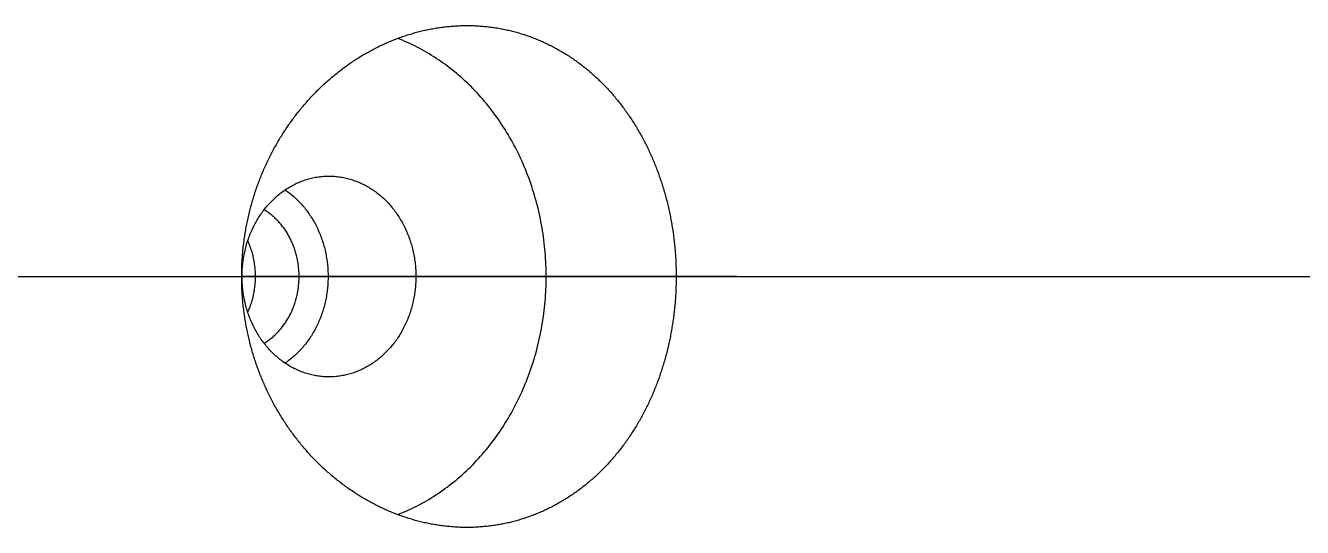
# Model space of a CAD drawing. Header units: millimetres. Extents: x 1084702 to 1166801, y 36632 to 124519.
# Drawn here: x 1098564.1 to 1098615, y 58475 to 58495 of the extents above; entities that cross this region are included whole.
import ezdxf

# ---------------------------------------------------------------- set-up
doc = ezdxf.new("R2010")
doc.units = ezdxf.units.MM
doc.header["$LTSCALE"] = 250
doc.linetypes.add('CENTER', pattern=[3, 2.5, -0.25, 0, -0.25])
doc.layers.get('0').update_dxf_attribs({"color": 255})

# ---------------------------------------------------------------- blocks, each defined once
blk = doc.blocks.new('PK65002M m platform_top')
at = {"linetype": 'CENTER'}
blk.add_line((-7861.584, 2886.677), (-11156.47, 2886.677), dxfattribs=at)
at = {"linetype": 'Continuous'}
blk.add_line((-10442.005, 2886.677), (-10422.288, 2886.677), dxfattribs=at)
for points in [[(-10436.79, 2894.232), (-10436.751, 2894.272), (-10436.713, 2894.311), (-10436.675, 2894.35), (-10436.636, 2894.389), (-10436.597, 2894.428), (-10436.558, 2894.466), (-10436.519, 2894.504), (-10436.479, 2894.542), (-10436.439, 2894.58), (-10436.4, 2894.617), (-10436.359, 2894.654), (-10436.319, 2894.69), (-10436.278, 2894.727), (-10436.238, 2894.763), (-10436.197, 2894.799), (-10436.155, 2894.834), (-10436.114, 2894.869), (-10436.072, 2894.904), (-10436.03, 2894.939), (-10435.988, 2894.973), (-10435.946, 2895.007), (-10435.904, 2895.041), (-10435.861, 2895.074), (-10435.818, 2895.107), (-10435.775, 2895.14), (-10435.732, 2895.173), (-10435.689, 2895.205), (-10435.645, 2895.237), (-10435.601, 2895.268), (-10435.557, 2895.299), (-10435.513, 2895.33), (-10435.469, 2895.361), (-10435.424, 2895.391), (-10435.38, 2895.421), (-10435.335, 2895.45), (-10435.29, 2895.48), (-10435.245, 2895.509), (-10435.2, 2895.537), (-10435.154, 2895.565), (-10435.108, 2895.593), (-10435.063, 2895.621), (-10435.017, 2895.648), (-10434.971, 2895.675), (-10434.925, 2895.701), (-10434.878, 2895.727), (-10434.832, 2895.753), (-10434.785, 2895.779), (-10434.739, 2895.804), (-10434.692, 2895.829), (-10434.644, 2895.853), (-10434.597, 2895.877), (-10434.55, 2895.901), (-10434.502, 2895.925), (-10434.455, 2895.948), (-10434.407, 2895.97), (-10434.359, 2895.993), (-10434.311, 2896.015), (-10434.263, 2896.037), (-10434.214, 2896.058), (-10434.166, 2896.079), (-10434.117, 2896.1), (-10434.069, 2896.12), (-10434.02, 2896.14), (-10433.971, 2896.159), (-10433.922, 2896.179), (-10433.873, 2896.197), (-10433.823, 2896.216), (-10433.774, 2896.234), (-10433.725, 2896.252), (-10433.675, 2896.269), (-10433.625, 2896.286), (-10433.575, 2896.303), (-10433.525, 2896.319), (-10433.475, 2896.335), (-10433.425, 2896.351), (-10433.375, 2896.366), (-10433.325, 2896.381), (-10433.274, 2896.396), (-10433.224, 2896.41), (-10433.173, 2896.424), (-10433.122, 2896.437), (-10433.072, 2896.45), (-10433.021, 2896.463), (-10432.97, 2896.476), (-10432.919, 2896.488), (-10432.868, 2896.499), (-10432.817, 2896.51), (-10432.765, 2896.521), (-10432.714, 2896.532), (-10432.662, 2896.542), (-10432.611, 2896.552), (-10432.559, 2896.561), (-10432.508, 2896.57), (-10432.456, 2896.579), (-10432.404, 2896.587), (-10432.352, 2896.595), (-10432.3, 2896.603), (-10432.249, 2896.61), (-10432.197, 2896.617), (-10432.144, 2896.624), (-10432.092, 2896.63), (-10432.04, 2896.635), (-10431.988, 2896.641), (-10431.936, 2896.646), (-10431.883, 2896.65), (-10431.831, 2896.655), (-10431.778, 2896.659), (-10431.726, 2896.662), (-10431.673, 2896.665), (-10431.621, 2896.668), (-10431.568, 2896.671), (-10431.516, 2896.673), (-10431.463, 2896.674), (-10431.41, 2896.676), (-10431.358, 2896.676), (-10431.305, 2896.677), (-10431.252, 2896.677)], [(-10431.252, 2896.677), (-10431.199, 2896.677), (-10431.147, 2896.676), (-10431.094, 2896.676), (-10431.041, 2896.674), (-10430.988, 2896.673), (-10430.935, 2896.671), (-10430.882, 2896.668), (-10430.83, 2896.665), (-10430.777, 2896.662), (-10430.724, 2896.659), (-10430.671, 2896.655), (-10430.618, 2896.65), (-10430.565, 2896.646), (-10430.512, 2896.641), (-10430.459, 2896.635), (-10430.406, 2896.63), (-10430.353, 2896.624), (-10430.3, 2896.617), (-10430.248, 2896.61), (-10430.195, 2896.603), (-10430.142, 2896.595), (-10430.089, 2896.587), (-10430.036, 2896.579), (-10429.983, 2896.57), (-10429.931, 2896.561), (-10429.878, 2896.552), (-10429.825, 2896.542), (-10429.772, 2896.532), (-10429.72, 2896.521), (-10429.667, 2896.511), (-10429.614, 2896.499), (-10429.562, 2896.488), (-10429.509, 2896.476), (-10429.457, 2896.463), (-10429.404, 2896.451), (-10429.352, 2896.437), (-10429.3, 2896.424), (-10429.247, 2896.41), (-10429.195, 2896.396), (-10429.143, 2896.381), (-10429.091, 2896.366), (-10429.039, 2896.351), (-10428.987, 2896.336), (-10428.935, 2896.32), (-10428.883, 2896.303), (-10428.831, 2896.287), (-10428.779, 2896.27), (-10428.728, 2896.252), (-10428.676, 2896.234), (-10428.624, 2896.216), (-10428.573, 2896.198), (-10428.522, 2896.179), (-10428.47, 2896.16), (-10428.419, 2896.14), (-10428.368, 2896.12), (-10428.317, 2896.1), (-10428.265, 2896.079), (-10428.214, 2896.058), (-10428.164, 2896.037), (-10428.113, 2896.015), (-10428.062, 2895.993), (-10428.012, 2895.971), (-10427.961, 2895.948), (-10427.911, 2895.925), (-10427.86, 2895.901), (-10427.81, 2895.878), (-10427.76, 2895.854), (-10427.71, 2895.829), (-10427.66, 2895.804), (-10427.611, 2895.779), (-10427.561, 2895.754), (-10427.511, 2895.728), (-10427.462, 2895.702), (-10427.413, 2895.675), (-10427.364, 2895.648), (-10427.315, 2895.621), (-10427.266, 2895.593), (-10427.217, 2895.565), (-10427.168, 2895.537), (-10427.12, 2895.509), (-10427.071, 2895.48), (-10427.023, 2895.451), (-10426.975, 2895.421), (-10426.927, 2895.391), (-10426.88, 2895.361), (-10426.832, 2895.331), (-10426.785, 2895.3), (-10426.738, 2895.269), (-10426.691, 2895.238), (-10426.644, 2895.206), (-10426.597, 2895.174), (-10426.55, 2895.142), (-10426.504, 2895.109), (-10426.458, 2895.076), (-10426.411, 2895.043), (-10426.365, 2895.009), (-10426.32, 2894.975), (-10426.274, 2894.941), (-10426.229, 2894.906), (-10426.184, 2894.871), (-10426.139, 2894.836), (-10426.094, 2894.801), (-10426.049, 2894.765), (-10426.005, 2894.729), (-10425.96, 2894.693), (-10425.916, 2894.656), (-10425.872, 2894.619), (-10425.828, 2894.582), (-10425.785, 2894.545), (-10425.741, 2894.507), (-10425.698, 2894.469), (-10425.655, 2894.43), (-10425.612, 2894.391), (-10425.57, 2894.352), (-10425.527, 2894.313), (-10425.485, 2894.273), (-10425.443, 2894.233), (-10425.401, 2894.193), (-10425.359, 2894.153), (-10425.318, 2894.112), (-10425.277, 2894.071), (-10425.236, 2894.03), (-10425.195, 2893.988), (-10425.154, 2893.946), (-10425.114, 2893.904), (-10425.074, 2893.862), (-10425.034, 2893.819), (-10424.995, 2893.776), (-10424.955, 2893.733), (-10424.916, 2893.69), (-10424.877, 2893.646), (-10424.839, 2893.602), (-10424.8, 2893.558), (-10424.762, 2893.514), (-10424.724, 2893.469), (-10424.687, 2893.424), (-10424.649, 2893.379), (-10424.612, 2893.334), (-10424.575, 2893.289), (-10424.539, 2893.243), (-10424.502, 2893.197), (-10424.466, 2893.151), (-10424.43, 2893.104), (-10424.394, 2893.057), (-10424.359, 2893.01), (-10424.324, 2892.963), (-10424.289, 2892.915), (-10424.254, 2892.868), (-10424.22, 2892.82), (-10424.185, 2892.772), (-10424.152, 2892.723), (-10424.118, 2892.675), (-10424.085, 2892.626), (-10424.052, 2892.577), (-10424.019, 2892.528), (-10423.986, 2892.478), (-10423.954, 2892.428), (-10423.922, 2892.378), (-10423.89, 2892.328), (-10423.858, 2892.278), (-10423.827, 2892.227), (-10423.796, 2892.176), (-10423.765, 2892.125), (-10423.735, 2892.074), (-10423.705, 2892.022), (-10423.675, 2891.971), (-10423.645, 2891.919), (-10423.616, 2891.867), (-10423.587, 2891.814), (-10423.558, 2891.762), (-10423.53, 2891.709), (-10423.502, 2891.656), (-10423.474, 2891.603), (-10423.446, 2891.55), (-10423.419, 2891.497), (-10423.392, 2891.443), (-10423.365, 2891.389), (-10423.339, 2891.335), (-10423.313, 2891.281), (-10423.287, 2891.227), (-10423.261, 2891.172), (-10423.236, 2891.118), (-10423.211, 2891.063), (-10423.187, 2891.008), (-10423.163, 2890.953), (-10423.139, 2890.898), (-10423.115, 2890.843), (-10423.092, 2890.788), (-10423.069, 2890.732), (-10423.046, 2890.676), (-10423.024, 2890.621), (-10423.002, 2890.565), (-10422.98, 2890.508), (-10422.959, 2890.452), (-10422.938, 2890.395), (-10422.917, 2890.339), (-10422.896, 2890.282), (-10422.876, 2890.225), (-10422.856, 2890.168)], [(-10428.486, 2896.166), (-10428.561, 2896.137), (-10428.661, 2896.096), (-10428.761, 2896.054), (-10428.86, 2896.011), (-10428.959, 2895.966), (-10429.057, 2895.92), (-10429.155, 2895.873), (-10429.252, 2895.824), (-10429.349, 2895.774), (-10429.445, 2895.722), (-10429.541, 2895.669), (-10429.637, 2895.615), (-10429.731, 2895.559), (-10429.826, 2895.502), (-10429.919, 2895.444), (-10430.012, 2895.384), (-10430.104, 2895.323), (-10430.195, 2895.261), (-10430.286, 2895.197), (-10430.376, 2895.132), (-10430.466, 2895.066), (-10430.555, 2894.999), (-10430.643, 2894.93), (-10430.73, 2894.86), (-10430.817, 2894.789), (-10430.903, 2894.716), (-10430.988, 2894.643), (-10431.072, 2894.568), (-10431.156, 2894.492), (-10431.238, 2894.415), (-10431.32, 2894.336), (-10431.401, 2894.257), (-10431.482, 2894.176), (-10431.561, 2894.094), (-10431.64, 2894.011), (-10431.717, 2893.927), (-10431.794, 2893.842), (-10431.87, 2893.755), (-10431.945, 2893.668), (-10432.019, 2893.58), (-10432.092, 2893.49), (-10432.164, 2893.399), (-10432.235, 2893.308), (-10432.305, 2893.215), (-10432.374, 2893.122), (-10432.442, 2893.027), (-10432.51, 2892.931), (-10432.576, 2892.835), (-10432.641, 2892.737), (-10432.705, 2892.639), (-10432.768, 2892.539), (-10432.83, 2892.439), (-10432.891, 2892.338), (-10432.951, 2892.236), (-10433.01, 2892.133), (-10433.068, 2892.03), (-10433.124, 2891.925), (-10433.179, 2891.82), (-10433.234, 2891.714), (-10433.287, 2891.608), (-10433.338, 2891.501), (-10433.389, 2891.393), (-10433.438, 2891.285), (-10433.486, 2891.176), (-10433.534, 2891.067), (-10433.58, 2890.956), (-10433.624, 2890.846), (-10433.668, 2890.734), (-10433.71, 2890.622), (-10433.751, 2890.51), (-10433.791, 2890.397), (-10433.83, 2890.282), (-10433.868, 2890.168), (-10433.904, 2890.053), (-10433.939, 2889.938), (-10433.973, 2889.822), (-10434.006, 2889.706), (-10434.037, 2889.589), (-10434.067, 2889.472), (-10434.097, 2889.354), (-10434.124, 2889.236), (-10434.151, 2889.117), (-10434.176, 2888.998), (-10434.2, 2888.879), (-10434.223, 2888.759), (-10434.244, 2888.639), (-10434.264, 2888.519), (-10434.283, 2888.398), (-10434.301, 2888.278), (-10434.317, 2888.157), (-10434.332, 2888.035), (-10434.346, 2887.914), (-10434.359, 2887.792), (-10434.37, 2887.67), (-10434.38, 2887.548), (-10434.388, 2887.426), (-10434.395, 2887.303), (-10434.401, 2887.181), (-10434.406, 2887.058), (-10434.41, 2886.936), (-10434.412, 2886.813), (-10434.412, 2886.691), (-10434.412, 2886.568), (-10434.41, 2886.445), (-10434.407, 2886.323), (-10434.403, 2886.2), (-10434.397, 2886.077), (-10434.39, 2885.955), (-10434.382, 2885.832), (-10434.372, 2885.71), (-10434.361, 2885.588), (-10434.349, 2885.466), (-10434.335, 2885.344), (-10434.32, 2885.222), (-10434.304, 2885.101), (-10434.287, 2884.98), (-10434.268, 2884.859), (-10434.248, 2884.738), (-10434.227, 2884.618), (-10434.204, 2884.498), (-10434.18, 2884.378), (-10434.155, 2884.258), (-10434.129, 2884.139), (-10434.101, 2884.021), (-10434.072, 2883.902), (-10434.042, 2883.784), (-10434.011, 2883.667), (-10433.978, 2883.55), (-10433.944, 2883.433), (-10433.909, 2883.317), (-10433.872, 2883.201), (-10433.835, 2883.086), (-10433.796, 2882.971), (-10433.756, 2882.857), (-10433.714, 2882.743), (-10433.672, 2882.631), (-10433.628, 2882.518), (-10433.583, 2882.407), (-10433.537, 2882.295), (-10433.489, 2882.185), (-10433.441, 2882.075), (-10433.391, 2881.966), (-10433.341, 2881.858), (-10433.289, 2881.751), (-10433.236, 2881.644), (-10433.182, 2881.539), (-10433.127, 2881.434), (-10433.071, 2881.33), (-10433.013, 2881.227), (-10432.955, 2881.125), (-10432.896, 2881.024), (-10432.835, 2880.923), (-10432.774, 2880.824), (-10432.711, 2880.725), (-10432.648, 2880.628), (-10432.583, 2880.531), (-10432.518, 2880.435), (-10432.451, 2880.339), (-10432.384, 2880.245), (-10432.315, 2880.152), (-10432.245, 2880.06), (-10432.175, 2879.969), (-10432.103, 2879.878), (-10432.031, 2879.789), (-10431.957, 2879.701), (-10431.883, 2879.614), (-10431.807, 2879.528), (-10431.731, 2879.443), (-10431.654, 2879.359), (-10431.576, 2879.276), (-10431.497, 2879.194), (-10431.417, 2879.113), (-10431.336, 2879.034), (-10431.255, 2878.955), (-10431.172, 2878.878), (-10431.089, 2878.802), (-10431.005, 2878.727), (-10430.921, 2878.653), (-10430.835, 2878.581), (-10430.749, 2878.509), (-10430.661, 2878.439), (-10430.574, 2878.37), (-10430.485, 2878.303), (-10430.396, 2878.236), (-10430.306, 2878.171), (-10430.215, 2878.107), (-10430.124, 2878.045), (-10430.032, 2877.984), (-10429.939, 2877.924), (-10429.846, 2877.865), (-10429.752, 2877.808), (-10429.657, 2877.751), (-10429.562, 2877.697), (-10429.466, 2877.643), (-10429.369, 2877.591), (-10429.272, 2877.541), (-10429.175, 2877.491), (-10429.077, 2877.443), (-10428.978, 2877.397)], [(-10439.087, 2883.186), (-10439.104, 2883.243), (-10439.121, 2883.3), (-10439.137, 2883.358), (-10439.153, 2883.415), (-10439.169, 2883.473), (-10439.185, 2883.53), (-10439.2, 2883.588), (-10439.215, 2883.646), (-10439.23, 2883.704), (-10439.244, 2883.763), (-10439.258, 2883.821), (-10439.272, 2883.88), (-10439.286, 2883.938), (-10439.299, 2883.997), (-10439.312, 2884.056), (-10439.325, 2884.115), (-10439.337, 2884.174), (-10439.349, 2884.233), (-10439.361, 2884.292), (-10439.373, 2884.352), (-10439.384, 2884.411), (-10439.395, 2884.47), (-10439.406, 2884.53), (-10439.416, 2884.59), (-10439.426, 2884.649), (-10439.436, 2884.709), (-10439.445, 2884.769), (-10439.454, 2884.829), (-10439.463, 2884.889), (-10439.472, 2884.949), (-10439.48, 2885.009), (-10439.488, 2885.069), (-10439.496, 2885.129), (-10439.503, 2885.19), (-10439.511, 2885.25), (-10439.517, 2885.31), (-10439.524, 2885.371), (-10439.53, 2885.431), (-10439.536, 2885.491), (-10439.542, 2885.552), (-10439.547, 2885.612), (-10439.552, 2885.673), (-10439.557, 2885.733), (-10439.561, 2885.794), (-10439.566, 2885.855), (-10439.569, 2885.915), (-10439.573, 2885.976), (-10439.576, 2886.037), (-10439.579, 2886.098), (-10439.582, 2886.159), (-10439.584, 2886.219), (-10439.586, 2886.28), (-10439.588, 2886.341), (-10439.59, 2886.401), (-10439.591, 2886.462), (-10439.592, 2886.523), (-10439.592, 2886.584), (-10439.593, 2886.645), (-10439.593, 2886.706), (-10439.592, 2886.767), (-10439.592, 2886.828), (-10439.591, 2886.889), (-10439.59, 2886.95), (-10439.588, 2887.011), (-10439.586, 2887.071), (-10439.584, 2887.132), (-10439.582, 2887.193), (-10439.579, 2887.254), (-10439.576, 2887.315), (-10439.573, 2887.376), (-10439.57, 2887.436), (-10439.566, 2887.497), (-10439.562, 2887.558), (-10439.557, 2887.619), (-10439.552, 2887.679), (-10439.547, 2887.74), (-10439.542, 2887.801), (-10439.536, 2887.861), (-10439.53, 2887.922), (-10439.524, 2887.982), (-10439.518, 2888.042), (-10439.511, 2888.103), (-10439.504, 2888.163), (-10439.496, 2888.223), (-10439.489, 2888.284), (-10439.481, 2888.344), (-10439.472, 2888.404), (-10439.464, 2888.464), (-10439.455, 2888.524), (-10439.446, 2888.583), (-10439.436, 2888.643), (-10439.426, 2888.703), (-10439.416, 2888.762), (-10439.406, 2888.822), (-10439.395, 2888.881), (-10439.384, 2888.94), (-10439.373, 2889), (-10439.362, 2889.059), (-10439.35, 2889.118), (-10439.338, 2889.177), (-10439.325, 2889.236), (-10439.313, 2889.295), (-10439.3, 2889.353), (-10439.287, 2889.412), (-10439.273, 2889.47), (-10439.259, 2889.529), (-10439.245, 2889.587), (-10439.231, 2889.645), (-10439.216, 2889.703), (-10439.201, 2889.761), (-10439.186, 2889.819), (-10439.17, 2889.877), (-10439.154, 2889.935), (-10439.138, 2889.993), (-10439.122, 2890.05), (-10439.105, 2890.108), (-10439.088, 2890.165), (-10439.071, 2890.222), (-10439.053, 2890.279), (-10439.035, 2890.336), (-10439.017, 2890.393), (-10438.999, 2890.449), (-10438.98, 2890.506), (-10438.961, 2890.562), (-10438.942, 2890.619), (-10438.922, 2890.675), (-10438.902, 2890.731), (-10438.882, 2890.786), (-10438.862, 2890.842), (-10438.841, 2890.897), (-10438.82, 2890.953), (-10438.799, 2891.008), (-10438.777, 2891.063), (-10438.755, 2891.118), (-10438.733, 2891.172), (-10438.711, 2891.227), (-10438.688, 2891.281), (-10438.666, 2891.335), (-10438.643, 2891.389), (-10438.619, 2891.442), (-10438.596, 2891.496), (-10438.572, 2891.549), (-10438.548, 2891.602), (-10438.523, 2891.655), (-10438.499, 2891.707), (-10438.474, 2891.76), (-10438.448, 2891.812), (-10438.423, 2891.864), (-10438.397, 2891.916), (-10438.371, 2891.968), (-10438.345, 2892.02), (-10438.318, 2892.071), (-10438.291, 2892.122), (-10438.264, 2892.173), (-10438.237, 2892.224), (-10438.21, 2892.274), (-10438.182, 2892.325), (-10438.154, 2892.375), (-10438.125, 2892.425), (-10438.097, 2892.474), (-10438.068, 2892.524), (-10438.039, 2892.573), (-10438.009, 2892.622), (-10437.98, 2892.671), (-10437.95, 2892.72), (-10437.92, 2892.769), (-10437.889, 2892.817), (-10437.858, 2892.865), (-10437.827, 2892.913), (-10437.796, 2892.961), (-10437.765, 2893.008), (-10437.733, 2893.055), (-10437.701, 2893.102), (-10437.669, 2893.149), (-10437.637, 2893.195), (-10437.604, 2893.241), (-10437.571, 2893.287), (-10437.538, 2893.333), (-10437.504, 2893.379), (-10437.471, 2893.424), (-10437.437, 2893.469), (-10437.403, 2893.513), (-10437.368, 2893.558), (-10437.334, 2893.602), (-10437.299, 2893.646), (-10437.264, 2893.69), (-10437.229, 2893.733), (-10437.194, 2893.776), (-10437.158, 2893.819), (-10437.122, 2893.861), (-10437.086, 2893.904), (-10437.05, 2893.946), (-10437.013, 2893.987), (-10436.977, 2894.029), (-10436.94, 2894.07), (-10436.902, 2894.111), (-10436.865, 2894.151), (-10436.827, 2894.192), (-10436.79, 2894.232)], [(-10425.752, 2882.677), (-10425.805, 2882.678), (-10425.859, 2882.679), (-10425.912, 2882.681), (-10425.965, 2882.685), (-10426.018, 2882.689), (-10426.071, 2882.694), (-10426.124, 2882.7), (-10426.176, 2882.707), (-10426.229, 2882.715), (-10426.282, 2882.724), (-10426.334, 2882.734), (-10426.386, 2882.745), (-10426.439, 2882.757), (-10426.491, 2882.769), (-10426.543, 2882.783), (-10426.594, 2882.797), (-10426.646, 2882.813), (-10426.697, 2882.829), (-10426.748, 2882.846), (-10426.799, 2882.864), (-10426.85, 2882.883), (-10426.9, 2882.903), (-10426.95, 2882.924), (-10427, 2882.946), (-10427.049, 2882.968), (-10427.099, 2882.992), (-10427.148, 2883.016), (-10427.196, 2883.041), (-10427.244, 2883.067), (-10427.292, 2883.094), (-10427.34, 2883.122), (-10427.387, 2883.151), (-10427.434, 2883.18), (-10427.48, 2883.211), (-10427.526, 2883.242), (-10427.572, 2883.274), (-10427.617, 2883.306), (-10427.662, 2883.34), (-10427.706, 2883.374), (-10427.75, 2883.41), (-10427.794, 2883.446), (-10427.837, 2883.482), (-10427.879, 2883.52), (-10427.921, 2883.558), (-10427.962, 2883.597), (-10428.003, 2883.637), (-10428.044, 2883.677), (-10428.083, 2883.718), (-10428.123, 2883.76), (-10428.161, 2883.803), (-10428.199, 2883.846), (-10428.237, 2883.89), (-10428.274, 2883.935), (-10428.31, 2883.98), (-10428.346, 2884.026), (-10428.381, 2884.072), (-10428.416, 2884.12), (-10428.45, 2884.167), (-10428.483, 2884.216), (-10428.516, 2884.265), (-10428.547, 2884.314), (-10428.579, 2884.365), (-10428.609, 2884.415), (-10428.639, 2884.467), (-10428.669, 2884.518), (-10428.697, 2884.571), (-10428.725, 2884.623), (-10428.752, 2884.677), (-10428.778, 2884.73), (-10428.804, 2884.784), (-10428.829, 2884.838), (-10428.853, 2884.893), (-10428.876, 2884.948), (-10428.899, 2885.004), (-10428.921, 2885.06), (-10428.942, 2885.116), (-10428.962, 2885.173), (-10428.982, 2885.23), (-10429, 2885.287), (-10429.019, 2885.345), (-10429.036, 2885.403), (-10429.052, 2885.461), (-10429.068, 2885.52), (-10429.083, 2885.579), (-10429.097, 2885.638), (-10429.111, 2885.698), (-10429.123, 2885.757), (-10429.135, 2885.817), (-10429.146, 2885.877), (-10429.157, 2885.938), (-10429.166, 2885.998), (-10429.175, 2886.059), (-10429.183, 2886.12), (-10429.19, 2886.181), (-10429.196, 2886.242), (-10429.201, 2886.303), (-10429.206, 2886.364), (-10429.209, 2886.426), (-10429.212, 2886.487), (-10429.215, 2886.549), (-10429.216, 2886.61), (-10429.216, 2886.672), (-10429.216, 2886.733), (-10429.215, 2886.795), (-10429.213, 2886.857), (-10429.21, 2886.918), (-10429.206, 2886.98), (-10429.202, 2887.041), (-10429.197, 2887.103), (-10429.191, 2887.164), (-10429.184, 2887.225), (-10429.176, 2887.286), (-10429.167, 2887.347), (-10429.158, 2887.408), (-10429.148, 2887.468), (-10429.137, 2887.529), (-10429.125, 2887.589), (-10429.113, 2887.649), (-10429.099, 2887.709), (-10429.085, 2887.768), (-10429.07, 2887.827), (-10429.054, 2887.886), (-10429.038, 2887.945), (-10429.02, 2888.003), (-10429.002, 2888.062), (-10428.983, 2888.119), (-10428.964, 2888.177), (-10428.943, 2888.234), (-10428.922, 2888.291), (-10428.9, 2888.347), (-10428.877, 2888.403), (-10428.854, 2888.459), (-10428.83, 2888.514), (-10428.805, 2888.569), (-10428.779, 2888.623), (-10428.753, 2888.676), (-10428.726, 2888.729), (-10428.698, 2888.782), (-10428.67, 2888.834), (-10428.641, 2888.885), (-10428.611, 2888.936), (-10428.581, 2888.987), (-10428.55, 2889.037), (-10428.518, 2889.086), (-10428.486, 2889.134), (-10428.453, 2889.183), (-10428.419, 2889.23), (-10428.385, 2889.277), (-10428.35, 2889.323), (-10428.314, 2889.369), (-10428.278, 2889.414), (-10428.242, 2889.459), (-10428.204, 2889.503), (-10428.166, 2889.546), (-10428.128, 2889.588), (-10428.089, 2889.63), (-10428.049, 2889.671), (-10428.009, 2889.712), (-10427.969, 2889.751), (-10427.927, 2889.79), (-10427.886, 2889.829), (-10427.844, 2889.866), (-10427.801, 2889.903), (-10427.758, 2889.939), (-10427.714, 2889.974), (-10427.67, 2890.009), (-10427.625, 2890.042), (-10427.58, 2890.075), (-10427.534, 2890.107), (-10427.488, 2890.139), (-10427.442, 2890.169), (-10427.395, 2890.199), (-10427.348, 2890.227), (-10427.301, 2890.255), (-10427.253, 2890.283), (-10427.204, 2890.309), (-10427.156, 2890.334), (-10427.107, 2890.359), (-10427.057, 2890.382), (-10427.008, 2890.405), (-10426.958, 2890.427), (-10426.907, 2890.448), (-10426.857, 2890.468), (-10426.806, 2890.488), (-10426.755, 2890.506), (-10426.704, 2890.523), (-10426.652, 2890.54), (-10426.6, 2890.555), (-10426.549, 2890.57), (-10426.496, 2890.584), (-10426.444, 2890.597), (-10426.391, 2890.609), (-10426.339, 2890.62), (-10426.286, 2890.629), (-10426.233, 2890.639), (-10426.18, 2890.647), (-10426.127, 2890.654), (-10426.073, 2890.66), (-10426.02, 2890.665)], [(-10426.02, 2890.665), (-10425.966, 2890.67), (-10425.913, 2890.673), (-10425.859, 2890.675), (-10425.806, 2890.677), (-10425.752, 2890.677)], [(-10425.752, 2890.677), (-10425.699, 2890.677), (-10425.646, 2890.675), (-10425.593, 2890.673), (-10425.539, 2890.67), (-10425.487, 2890.665), (-10425.434, 2890.66), (-10425.381, 2890.654), (-10425.328, 2890.647), (-10425.275, 2890.639), (-10425.223, 2890.63), (-10425.17, 2890.62), (-10425.118, 2890.61), (-10425.066, 2890.598), (-10425.014, 2890.585), (-10424.962, 2890.572), (-10424.91, 2890.557), (-10424.859, 2890.542), (-10424.807, 2890.526), (-10424.756, 2890.508), (-10424.706, 2890.49), (-10424.655, 2890.471), (-10424.604, 2890.451), (-10424.554, 2890.43), (-10424.505, 2890.409), (-10424.455, 2890.386), (-10424.406, 2890.363), (-10424.357, 2890.338), (-10424.308, 2890.313), (-10424.26, 2890.287), (-10424.212, 2890.26), (-10424.164, 2890.232), (-10424.117, 2890.204), (-10424.07, 2890.174), (-10424.024, 2890.144), (-10423.978, 2890.113), (-10423.932, 2890.081), (-10423.887, 2890.048), (-10423.842, 2890.014), (-10423.798, 2889.98), (-10423.754, 2889.945), (-10423.711, 2889.909), (-10423.668, 2889.872), (-10423.625, 2889.835), (-10423.584, 2889.796), (-10423.542, 2889.757), (-10423.501, 2889.718), (-10423.461, 2889.677), (-10423.421, 2889.636), (-10423.382, 2889.594), (-10423.343, 2889.552), (-10423.305, 2889.508), (-10423.268, 2889.464), (-10423.231, 2889.42), (-10423.194, 2889.375), (-10423.158, 2889.329), (-10423.123, 2889.282), (-10423.089, 2889.235), (-10423.055, 2889.187), (-10423.022, 2889.139), (-10422.989, 2889.09), (-10422.957, 2889.04), (-10422.926, 2888.99), (-10422.895, 2888.939), (-10422.865, 2888.888), (-10422.836, 2888.836), (-10422.807, 2888.784), (-10422.78, 2888.731), (-10422.753, 2888.678), (-10422.726, 2888.624), (-10422.701, 2888.57), (-10422.676, 2888.516), (-10422.652, 2888.461), (-10422.628, 2888.406), (-10422.606, 2888.351), (-10422.584, 2888.295), (-10422.563, 2888.238), (-10422.543, 2888.182), (-10422.523, 2888.125), (-10422.504, 2888.067), (-10422.486, 2888.01), (-10422.469, 2887.952), (-10422.452, 2887.893), (-10422.436, 2887.834), (-10422.421, 2887.776), (-10422.407, 2887.716), (-10422.394, 2887.657), (-10422.381, 2887.597), (-10422.369, 2887.537), (-10422.358, 2887.477), (-10422.348, 2887.417), (-10422.338, 2887.356), (-10422.33, 2887.296), (-10422.322, 2887.235), (-10422.315, 2887.174), (-10422.309, 2887.113), (-10422.303, 2887.052), (-10422.299, 2886.99), (-10422.295, 2886.929), (-10422.292, 2886.867), (-10422.29, 2886.806), (-10422.289, 2886.744), (-10422.288, 2886.683), (-10422.288, 2886.621), (-10422.29, 2886.559), (-10422.292, 2886.498), (-10422.294, 2886.436), (-10422.298, 2886.375), (-10422.303, 2886.313), (-10422.308, 2886.252), (-10422.314, 2886.191), (-10422.321, 2886.129), (-10422.328, 2886.068), (-10422.337, 2886.007), (-10422.346, 2885.947), (-10422.357, 2885.886), (-10422.368, 2885.826), (-10422.379, 2885.766), (-10422.392, 2885.706), (-10422.405, 2885.646), (-10422.419, 2885.586), (-10422.434, 2885.527), (-10422.45, 2885.468), (-10422.467, 2885.409), (-10422.484, 2885.351), (-10422.502, 2885.293), (-10422.521, 2885.235), (-10422.541, 2885.177), (-10422.561, 2885.12), (-10422.582, 2885.064), (-10422.604, 2885.007), (-10422.627, 2884.951), (-10422.651, 2884.896), (-10422.675, 2884.841), (-10422.7, 2884.786), (-10422.726, 2884.732), (-10422.752, 2884.678), (-10422.779, 2884.625), (-10422.806, 2884.572), (-10422.835, 2884.52), (-10422.864, 2884.469), (-10422.894, 2884.418), (-10422.924, 2884.368), (-10422.955, 2884.318), (-10422.987, 2884.269), (-10423.019, 2884.22), (-10423.052, 2884.172), (-10423.085, 2884.124), (-10423.12, 2884.077), (-10423.155, 2884.031), (-10423.19, 2883.985), (-10423.226, 2883.94), (-10423.263, 2883.896), (-10423.3, 2883.852), (-10423.338, 2883.809), (-10423.377, 2883.766), (-10423.416, 2883.724), (-10423.455, 2883.683), (-10423.495, 2883.643), (-10423.536, 2883.603), (-10423.577, 2883.564), (-10423.619, 2883.526), (-10423.661, 2883.488), (-10423.704, 2883.452), (-10423.747, 2883.416), (-10423.791, 2883.38), (-10423.835, 2883.346), (-10423.879, 2883.312), (-10423.925, 2883.279), (-10423.97, 2883.247), (-10424.016, 2883.216), (-10424.062, 2883.185), (-10424.109, 2883.156), (-10424.156, 2883.127), (-10424.204, 2883.099), (-10424.252, 2883.072), (-10424.3, 2883.046), (-10424.349, 2883.02), (-10424.398, 2882.996), (-10424.447, 2882.972), (-10424.497, 2882.949), (-10424.547, 2882.927), (-10424.597, 2882.906), (-10424.647, 2882.886), (-10424.698, 2882.867), (-10424.749, 2882.848), (-10424.801, 2882.831), (-10424.852, 2882.815), (-10424.904, 2882.799), (-10424.956, 2882.784), (-10425.008, 2882.771), (-10425.061, 2882.758), (-10425.113, 2882.746), (-10425.166, 2882.735), (-10425.219, 2882.725), (-10425.272, 2882.716), (-10425.325, 2882.708), (-10425.378, 2882.701), (-10425.431, 2882.694), (-10425.485, 2882.689)], [(-10424.002, 2883.225), (-10424.025, 2883.241), (-10424.071, 2883.273), (-10424.116, 2883.305), (-10424.161, 2883.339), (-10424.205, 2883.373), (-10424.249, 2883.408), (-10424.292, 2883.444), (-10424.335, 2883.481), (-10424.378, 2883.518), (-10424.419, 2883.557), (-10424.461, 2883.596), (-10424.502, 2883.635), (-10424.542, 2883.676), (-10424.582, 2883.717), (-10424.621, 2883.759), (-10424.66, 2883.801), (-10424.698, 2883.844), (-10424.736, 2883.888), (-10424.772, 2883.933), (-10424.809, 2883.978), (-10424.845, 2884.024), (-10424.88, 2884.071), (-10424.914, 2884.118), (-10424.948, 2884.166), (-10424.982, 2884.214), (-10425.014, 2884.263), (-10425.046, 2884.313), (-10425.078, 2884.363), (-10425.109, 2884.414), (-10425.139, 2884.465), (-10425.168, 2884.517), (-10425.196, 2884.569), (-10425.224, 2884.622), (-10425.251, 2884.676), (-10425.278, 2884.729), (-10425.303, 2884.783), (-10425.328, 2884.837), (-10425.352, 2884.892), (-10425.375, 2884.947), (-10425.398, 2885.002), (-10425.42, 2885.058), (-10425.441, 2885.114), (-10425.461, 2885.171), (-10425.481, 2885.228), (-10425.5, 2885.285), (-10425.518, 2885.343), (-10425.535, 2885.401), (-10425.552, 2885.459), (-10425.568, 2885.518), (-10425.583, 2885.576), (-10425.597, 2885.636), (-10425.61, 2885.695), (-10425.623, 2885.755), (-10425.635, 2885.815), (-10425.646, 2885.875), (-10425.656, 2885.935), (-10425.666, 2885.996), (-10425.674, 2886.056), (-10425.682, 2886.117), (-10425.689, 2886.178), (-10425.696, 2886.239), (-10425.701, 2886.3), (-10425.706, 2886.362), (-10425.709, 2886.423), (-10425.712, 2886.485), (-10425.714, 2886.546), (-10425.716, 2886.608), (-10425.716, 2886.669), (-10425.716, 2886.731), (-10425.715, 2886.792), (-10425.713, 2886.854), (-10425.71, 2886.915), (-10425.707, 2886.977), (-10425.702, 2887.038), (-10425.697, 2887.1), (-10425.691, 2887.161), (-10425.684, 2887.222), (-10425.676, 2887.283), (-10425.668, 2887.344), (-10425.659, 2887.405), (-10425.648, 2887.466), (-10425.637, 2887.526), (-10425.626, 2887.586), (-10425.613, 2887.646), (-10425.6, 2887.706), (-10425.586, 2887.766), (-10425.571, 2887.825), (-10425.555, 2887.884), (-10425.538, 2887.943), (-10425.521, 2888.002), (-10425.503, 2888.06), (-10425.484, 2888.118), (-10425.464, 2888.175), (-10425.444, 2888.233), (-10425.422, 2888.29), (-10425.4, 2888.346), (-10425.378, 2888.402), (-10425.354, 2888.458), (-10425.33, 2888.514), (-10425.305, 2888.568), (-10425.279, 2888.622), (-10425.253, 2888.676), (-10425.226, 2888.729), (-10425.198, 2888.782), (-10425.17, 2888.834), (-10425.141, 2888.885), (-10425.111, 2888.936), (-10425.081, 2888.986), (-10425.05, 2889.036), (-10425.018, 2889.085), (-10424.986, 2889.134), (-10424.953, 2889.182), (-10424.919, 2889.23), (-10424.885, 2889.276), (-10424.85, 2889.323), (-10424.815, 2889.369), (-10424.779, 2889.414), (-10424.742, 2889.458), (-10424.705, 2889.502), (-10424.667, 2889.545), (-10424.628, 2889.588), (-10424.59, 2889.63), (-10424.55, 2889.671), (-10424.51, 2889.711), (-10424.469, 2889.751), (-10424.428, 2889.79), (-10424.386, 2889.828), (-10424.344, 2889.866), (-10424.301, 2889.902), (-10424.258, 2889.938), (-10424.214, 2889.974), (-10424.17, 2890.008), (-10424.126, 2890.042), (-10424.081, 2890.075), (-10424.035, 2890.107), (-10424.002, 2890.129)], [(-10422.856, 2890.168), (-10422.837, 2890.111), (-10422.818, 2890.054), (-10422.799, 2889.997), (-10422.78, 2889.939), (-10422.762, 2889.882), (-10422.744, 2889.824), (-10422.726, 2889.766), (-10422.709, 2889.708), (-10422.692, 2889.65), (-10422.675, 2889.592), (-10422.659, 2889.533), (-10422.643, 2889.475), (-10422.627, 2889.416), (-10422.612, 2889.357), (-10422.597, 2889.298), (-10422.582, 2889.239), (-10422.568, 2889.18), (-10422.554, 2889.121), (-10422.54, 2889.062), (-10422.527, 2889.003), (-10422.514, 2888.943), (-10422.501, 2888.884), (-10422.489, 2888.824), (-10422.477, 2888.765), (-10422.465, 2888.705), (-10422.454, 2888.645), (-10422.443, 2888.585), (-10422.432, 2888.526), (-10422.422, 2888.466), (-10422.412, 2888.406), (-10422.403, 2888.345), (-10422.393, 2888.285), (-10422.384, 2888.225), (-10422.376, 2888.165), (-10422.367, 2888.105), (-10422.36, 2888.044), (-10422.352, 2887.984), (-10422.345, 2887.923), (-10422.338, 2887.863), (-10422.331, 2887.803), (-10422.325, 2887.742), (-10422.319, 2887.682), (-10422.314, 2887.621), (-10422.309, 2887.56), (-10422.304, 2887.5), (-10422.299, 2887.439), (-10422.295, 2887.378), (-10422.291, 2887.317), (-10422.288, 2887.257), (-10422.285, 2887.196), (-10422.282, 2887.135), (-10422.28, 2887.074), (-10422.277, 2887.014), (-10422.276, 2886.953), (-10422.274, 2886.892), (-10422.273, 2886.831), (-10422.273, 2886.77), (-10422.272, 2886.709), (-10422.272, 2886.648), (-10422.273, 2886.587), (-10422.273, 2886.527), (-10422.274, 2886.466), (-10422.276, 2886.405), (-10422.277, 2886.344), (-10422.279, 2886.283), (-10422.282, 2886.222), (-10422.285, 2886.161), (-10422.288, 2886.1), (-10422.291, 2886.04), (-10422.295, 2885.979), (-10422.299, 2885.918), (-10422.304, 2885.857), (-10422.308, 2885.796), (-10422.314, 2885.736), (-10422.319, 2885.675), (-10422.325, 2885.614), (-10422.331, 2885.554), (-10422.338, 2885.493), (-10422.344, 2885.433), (-10422.352, 2885.372), (-10422.359, 2885.312), (-10422.367, 2885.252), (-10422.375, 2885.191), (-10422.384, 2885.131), (-10422.393, 2885.071), (-10422.402, 2885.011), (-10422.412, 2884.951), (-10422.422, 2884.891), (-10422.432, 2884.831), (-10422.443, 2884.771), (-10422.454, 2884.711), (-10422.465, 2884.652), (-10422.476, 2884.592), (-10422.488, 2884.533), (-10422.501, 2884.473), (-10422.513, 2884.414), (-10422.526, 2884.355), (-10422.54, 2884.296), (-10422.553, 2884.236), (-10422.567, 2884.177), (-10422.582, 2884.118), (-10422.596, 2884.06), (-10422.611, 2884.001), (-10422.626, 2883.943), (-10422.642, 2883.884), (-10422.658, 2883.826), (-10422.674, 2883.767), (-10422.691, 2883.709), (-10422.708, 2883.651), (-10422.725, 2883.593), (-10422.743, 2883.535), (-10422.76, 2883.477), (-10422.779, 2883.419), (-10422.797, 2883.362), (-10422.816, 2883.304), (-10422.835, 2883.247), (-10422.855, 2883.19), (-10422.875, 2883.132), (-10422.895, 2883.075), (-10422.916, 2883.018), (-10422.937, 2882.962), (-10422.958, 2882.905), (-10422.979, 2882.848), (-10423.001, 2882.792), (-10423.023, 2882.736), (-10423.046, 2882.68), (-10423.068, 2882.624), (-10423.091, 2882.568), (-10423.115, 2882.512), (-10423.138, 2882.457), (-10423.162, 2882.402), (-10423.187, 2882.347), (-10423.211, 2882.292), (-10423.236, 2882.237), (-10423.261, 2882.182), (-10423.287, 2882.128), (-10423.312, 2882.074), (-10423.338, 2882.02), (-10423.365, 2881.966), (-10423.391, 2881.912), (-10423.418, 2881.859), (-10423.445, 2881.806), (-10423.473, 2881.753), (-10423.501, 2881.7), (-10423.529, 2881.647), (-10423.557, 2881.595), (-10423.586, 2881.542), (-10423.615, 2881.49), (-10423.644, 2881.438), (-10423.673, 2881.386), (-10423.703, 2881.335), (-10423.733, 2881.283), (-10423.764, 2881.232), (-10423.794, 2881.181), (-10423.825, 2881.131), (-10423.856, 2881.08), (-10423.888, 2881.03), (-10423.919, 2880.98), (-10423.951, 2880.93), (-10423.984, 2880.88), (-10424.016, 2880.83), (-10424.049, 2880.781), (-10424.082, 2880.732), (-10424.116, 2880.683), (-10424.149, 2880.634), (-10424.183, 2880.586), (-10424.218, 2880.537), (-10424.252, 2880.489), (-10424.287, 2880.442), (-10424.322, 2880.394), (-10424.357, 2880.346), (-10424.393, 2880.299), (-10424.428, 2880.252), (-10424.464, 2880.206), (-10424.501, 2880.159), (-10424.537, 2880.113), (-10424.574, 2880.067), (-10424.611, 2880.021), (-10424.648, 2879.976), (-10424.686, 2879.931), (-10424.724, 2879.886), (-10424.762, 2879.841), (-10424.8, 2879.797), (-10424.838, 2879.752), (-10424.877, 2879.708), (-10424.916, 2879.665), (-10424.955, 2879.621), (-10424.994, 2879.578), (-10425.034, 2879.536), (-10425.074, 2879.493), (-10425.114, 2879.451), (-10425.154, 2879.409), (-10425.194, 2879.367), (-10425.235, 2879.326), (-10425.275, 2879.285), (-10425.317, 2879.244), (-10425.358, 2879.203), (-10425.399, 2879.163), (-10425.441, 2879.123)], [(-10423.165, 2889.337), (-10423.198, 2889.317), (-10423.236, 2889.293), (-10423.273, 2889.268), (-10423.31, 2889.243), (-10423.347, 2889.216), (-10423.383, 2889.19), (-10423.419, 2889.162), (-10423.454, 2889.134), (-10423.489, 2889.105), (-10423.524, 2889.076), (-10423.558, 2889.046), (-10423.592, 2889.015), (-10423.625, 2888.983), (-10423.658, 2888.951), (-10423.69, 2888.919), (-10423.722, 2888.885), (-10423.754, 2888.851), (-10423.785, 2888.817), (-10423.815, 2888.782), (-10423.845, 2888.746), (-10423.874, 2888.71), (-10423.903, 2888.673), (-10423.931, 2888.636), (-10423.959, 2888.598), (-10423.986, 2888.56), (-10424.013, 2888.521), (-10424.039, 2888.482), (-10424.065, 2888.442), (-10424.089, 2888.402), (-10424.114, 2888.361), (-10424.138, 2888.32), (-10424.161, 2888.278), (-10424.183, 2888.236), (-10424.205, 2888.193), (-10424.227, 2888.15), (-10424.248, 2888.107), (-10424.268, 2888.063), (-10424.287, 2888.019), (-10424.306, 2887.975), (-10424.324, 2887.93), (-10424.342, 2887.884), (-10424.359, 2887.839), (-10424.375, 2887.793), (-10424.391, 2887.747), (-10424.406, 2887.7), (-10424.42, 2887.653), (-10424.434, 2887.606), (-10424.447, 2887.559), (-10424.459, 2887.511), (-10424.471, 2887.464), (-10424.482, 2887.416), (-10424.492, 2887.367), (-10424.501, 2887.319), (-10424.51, 2887.27), (-10424.518, 2887.222), (-10424.526, 2887.173), (-10424.533, 2887.124), (-10424.539, 2887.075), (-10424.544, 2887.025), (-10424.549, 2886.976), (-10424.553, 2886.926), (-10424.556, 2886.877), (-10424.558, 2886.827), (-10424.56, 2886.778), (-10424.561, 2886.728), (-10424.562, 2886.677)], [(-10422.81, 2886.677), (-10422.81, 2886.727), (-10422.809, 2886.776), (-10422.807, 2886.826), (-10422.805, 2886.875), (-10422.802, 2886.925), (-10422.798, 2886.974), (-10422.794, 2887.024), (-10422.788, 2887.073), (-10422.783, 2887.122), (-10422.776, 2887.171), (-10422.769, 2887.22), (-10422.761, 2887.268), (-10422.753, 2887.317), (-10422.743, 2887.365), (-10422.733, 2887.413), (-10422.723, 2887.461), (-10422.712, 2887.509), (-10422.7, 2887.557), (-10422.687, 2887.604), (-10422.674, 2887.651), (-10422.66, 2887.698), (-10422.646, 2887.744), (-10422.63, 2887.79), (-10422.615, 2887.836), (-10422.598, 2887.882), (-10422.581, 2887.927), (-10422.563, 2887.972), (-10422.545, 2888.017), (-10422.526, 2888.061), (-10422.512, 2888.092)], [(-10424.562, 2886.677), (-10424.561, 2886.627), (-10424.56, 2886.578), (-10424.558, 2886.529), (-10424.556, 2886.479), (-10424.553, 2886.43), (-10424.549, 2886.381), (-10424.544, 2886.332), (-10424.539, 2886.282), (-10424.533, 2886.233), (-10424.526, 2886.184), (-10424.519, 2886.136), (-10424.511, 2886.087), (-10424.502, 2886.039), (-10424.493, 2885.99), (-10424.482, 2885.942), (-10424.472, 2885.894), (-10424.46, 2885.847), (-10424.448, 2885.799), (-10424.435, 2885.752), (-10424.421, 2885.705), (-10424.407, 2885.658), (-10424.392, 2885.612), (-10424.377, 2885.566), (-10424.36, 2885.52), (-10424.344, 2885.474), (-10424.326, 2885.429), (-10424.308, 2885.384), (-10424.289, 2885.339), (-10424.269, 2885.295), (-10424.249, 2885.251), (-10424.229, 2885.208), (-10424.207, 2885.165), (-10424.185, 2885.122), (-10424.163, 2885.08), (-10424.139, 2885.038), (-10424.116, 2884.997), (-10424.091, 2884.956), (-10424.066, 2884.915), (-10424.041, 2884.875), (-10424.015, 2884.836), (-10423.988, 2884.797), (-10423.961, 2884.759), (-10423.933, 2884.721), (-10423.905, 2884.683), (-10423.876, 2884.646), (-10423.846, 2884.61), (-10423.816, 2884.574), (-10423.786, 2884.539), (-10423.755, 2884.505), (-10423.724, 2884.471), (-10423.692, 2884.438), (-10423.66, 2884.405), (-10423.627, 2884.373), (-10423.594, 2884.342), (-10423.561, 2884.311), (-10423.527, 2884.281), (-10423.492, 2884.251), (-10423.457, 2884.223), (-10423.422, 2884.194), (-10423.386, 2884.167), (-10423.35, 2884.14), (-10423.314, 2884.114), (-10423.277, 2884.089), (-10423.239, 2884.064), (-10423.202, 2884.04), (-10423.165, 2884.017)], [(-10422.512, 2885.262), (-10422.526, 2885.294), (-10422.545, 2885.338), (-10422.563, 2885.382), (-10422.581, 2885.427), (-10422.598, 2885.473), (-10422.615, 2885.518), (-10422.63, 2885.564), (-10422.646, 2885.61), (-10422.66, 2885.657), (-10422.674, 2885.704), (-10422.687, 2885.751), (-10422.7, 2885.798), (-10422.712, 2885.845), (-10422.723, 2885.893), (-10422.733, 2885.941), (-10422.743, 2885.989), (-10422.753, 2886.038), (-10422.761, 2886.086), (-10422.769, 2886.135), (-10422.776, 2886.184), (-10422.783, 2886.233), (-10422.788, 2886.282), (-10422.794, 2886.331), (-10422.798, 2886.38), (-10422.802, 2886.43), (-10422.805, 2886.479), (-10422.807, 2886.529), (-10422.809, 2886.578), (-10422.81, 2886.628), (-10422.81, 2886.677)], [(-10431.252, 2876.677), (-10431.305, 2876.677), (-10431.358, 2876.678), (-10431.41, 2876.679), (-10431.463, 2876.68), (-10431.516, 2876.682), (-10431.568, 2876.684), (-10431.621, 2876.686), (-10431.673, 2876.689), (-10431.726, 2876.692), (-10431.778, 2876.696), (-10431.831, 2876.7), (-10431.883, 2876.704), (-10431.935, 2876.709), (-10431.988, 2876.714), (-10432.04, 2876.719), (-10432.092, 2876.725), (-10432.144, 2876.731), (-10432.196, 2876.737), (-10432.248, 2876.744), (-10432.3, 2876.751), (-10432.352, 2876.759), (-10432.404, 2876.767), (-10432.456, 2876.775), (-10432.508, 2876.784), (-10432.559, 2876.793), (-10432.611, 2876.802), (-10432.662, 2876.812), (-10432.714, 2876.822), (-10432.765, 2876.833), (-10432.816, 2876.844), (-10432.868, 2876.855), (-10432.919, 2876.867), (-10432.97, 2876.879), (-10433.021, 2876.891), (-10433.072, 2876.904), (-10433.122, 2876.917), (-10433.173, 2876.93), (-10433.224, 2876.944), (-10433.274, 2876.958), (-10433.324, 2876.973), (-10433.375, 2876.988), (-10433.425, 2877.003), (-10433.475, 2877.019), (-10433.525, 2877.035), (-10433.575, 2877.051), (-10433.625, 2877.068), (-10433.674, 2877.085), (-10433.724, 2877.102), (-10433.773, 2877.12), (-10433.823, 2877.138), (-10433.872, 2877.157), (-10433.921, 2877.176), (-10433.97, 2877.195), (-10434.019, 2877.214), (-10434.068, 2877.234), (-10434.117, 2877.255), (-10434.165, 2877.275), (-10434.214, 2877.296), (-10434.262, 2877.318), (-10434.31, 2877.339), (-10434.358, 2877.361), (-10434.406, 2877.384), (-10434.454, 2877.406), (-10434.502, 2877.429), (-10434.549, 2877.453), (-10434.596, 2877.477), (-10434.644, 2877.501), (-10434.691, 2877.525), (-10434.738, 2877.55), (-10434.785, 2877.575), (-10434.831, 2877.601), (-10434.878, 2877.627), (-10434.924, 2877.653), (-10434.97, 2877.679), (-10435.016, 2877.706), (-10435.062, 2877.733), (-10435.108, 2877.761), (-10435.154, 2877.789), (-10435.199, 2877.817), (-10435.245, 2877.846), (-10435.29, 2877.875), (-10435.335, 2877.904), (-10435.379, 2877.933), (-10435.424, 2877.963), (-10435.468, 2877.993), (-10435.512, 2878.024), (-10435.556, 2878.054), (-10435.6, 2878.085), (-10435.644, 2878.117), (-10435.687, 2878.148), (-10435.73, 2878.181), (-10435.773, 2878.213), (-10435.816, 2878.246), (-10435.859, 2878.279), (-10435.902, 2878.312), (-10435.944, 2878.345), (-10435.986, 2878.379), (-10436.028, 2878.414), (-10436.07, 2878.448), (-10436.111, 2878.483), (-10436.153, 2878.518), (-10436.194, 2878.553), (-10436.235, 2878.589), (-10436.276, 2878.625), (-10436.316, 2878.661), (-10436.357, 2878.698), (-10436.397, 2878.735), (-10436.437, 2878.772), (-10436.477, 2878.81), (-10436.516, 2878.848), (-10436.556, 2878.886), (-10436.595, 2878.924), (-10436.634, 2878.963), (-10436.673, 2879.002), (-10436.711, 2879.041), (-10436.75, 2879.081), (-10436.788, 2879.121), (-10436.826, 2879.161), (-10436.864, 2879.202), (-10436.901, 2879.242), (-10436.938, 2879.283), (-10436.976, 2879.325), (-10437.012, 2879.366), (-10437.049, 2879.408), (-10437.085, 2879.45), (-10437.122, 2879.493), (-10437.158, 2879.535), (-10437.193, 2879.578), (-10437.229, 2879.621), (-10437.264, 2879.665), (-10437.299, 2879.708), (-10437.334, 2879.752), (-10437.368, 2879.796), (-10437.402, 2879.841), (-10437.436, 2879.885), (-10437.47, 2879.93), (-10437.504, 2879.975), (-10437.537, 2880.02), (-10437.57, 2880.066), (-10437.603, 2880.112), (-10437.635, 2880.158), (-10437.668, 2880.204), (-10437.7, 2880.25), (-10437.732, 2880.297), (-10437.763, 2880.344), (-10437.795, 2880.391), (-10437.826, 2880.439), (-10437.857, 2880.487), (-10437.887, 2880.535), (-10437.918, 2880.583), (-10437.948, 2880.631), (-10437.978, 2880.68), (-10438.007, 2880.728), (-10438.037, 2880.777), (-10438.066, 2880.827), (-10438.095, 2880.876), (-10438.123, 2880.926), (-10438.152, 2880.976), (-10438.18, 2881.026), (-10438.208, 2881.077), (-10438.235, 2881.127), (-10438.263, 2881.178), (-10438.29, 2881.229), (-10438.317, 2881.281), (-10438.343, 2881.332), (-10438.37, 2881.384), (-10438.396, 2881.436), (-10438.422, 2881.488), (-10438.447, 2881.54), (-10438.473, 2881.593), (-10438.498, 2881.645), (-10438.522, 2881.698), (-10438.547, 2881.751), (-10438.571, 2881.804), (-10438.595, 2881.858), (-10438.619, 2881.911), (-10438.642, 2881.965), (-10438.665, 2882.019), (-10438.688, 2882.073), (-10438.711, 2882.128), (-10438.733, 2882.182), (-10438.755, 2882.236), (-10438.777, 2882.291), (-10438.798, 2882.346), (-10438.82, 2882.401), (-10438.841, 2882.456), (-10438.861, 2882.511), (-10438.882, 2882.567), (-10438.902, 2882.622), (-10438.921, 2882.678), (-10438.941, 2882.734), (-10438.96, 2882.79), (-10438.979, 2882.846), (-10438.998, 2882.902), (-10439.016, 2882.959), (-10439.034, 2883.016), (-10439.052, 2883.072), (-10439.07, 2883.129), (-10439.087, 2883.186)], [(-10425.485, 2882.689), (-10425.538, 2882.685), (-10425.592, 2882.681), (-10425.645, 2882.679), (-10425.699, 2882.678), (-10425.752, 2882.677)], [(-10425.441, 2879.123), (-10425.483, 2879.083), (-10425.525, 2879.043), (-10425.567, 2879.004), (-10425.61, 2878.965), (-10425.653, 2878.926), (-10425.696, 2878.888), (-10425.739, 2878.85), (-10425.782, 2878.812), (-10425.825, 2878.775), (-10425.869, 2878.738), (-10425.913, 2878.701), (-10425.957, 2878.664), (-10426.001, 2878.628), (-10426.046, 2878.592), (-10426.091, 2878.556), (-10426.136, 2878.52), (-10426.181, 2878.485), (-10426.226, 2878.45), (-10426.272, 2878.416), (-10426.317, 2878.381), (-10426.363, 2878.347), (-10426.409, 2878.314), (-10426.455, 2878.28), (-10426.502, 2878.247), (-10426.548, 2878.214), (-10426.595, 2878.182), (-10426.642, 2878.15), (-10426.689, 2878.118), (-10426.736, 2878.086), (-10426.784, 2878.055), (-10426.831, 2878.024), (-10426.879, 2877.994), (-10426.927, 2877.963), (-10426.975, 2877.934), (-10427.023, 2877.904), (-10427.071, 2877.875), (-10427.119, 2877.846), (-10427.168, 2877.817), (-10427.216, 2877.789), (-10427.265, 2877.761), (-10427.314, 2877.734), (-10427.363, 2877.706), (-10427.412, 2877.68), (-10427.462, 2877.653), (-10427.511, 2877.627), (-10427.56, 2877.601), (-10427.61, 2877.576), (-10427.659, 2877.551), (-10427.709, 2877.526), (-10427.759, 2877.501), (-10427.809, 2877.477), (-10427.86, 2877.453), (-10427.91, 2877.43), (-10427.96, 2877.407), (-10428.011, 2877.384), (-10428.061, 2877.362), (-10428.112, 2877.34), (-10428.163, 2877.318), (-10428.214, 2877.297), (-10428.265, 2877.276), (-10428.316, 2877.255), (-10428.367, 2877.235), (-10428.418, 2877.215), (-10428.469, 2877.195), (-10428.521, 2877.176), (-10428.572, 2877.157), (-10428.624, 2877.138), (-10428.675, 2877.12), (-10428.727, 2877.103), (-10428.779, 2877.085), (-10428.83, 2877.068), (-10428.882, 2877.051), (-10428.934, 2877.035), (-10428.986, 2877.019), (-10429.038, 2877.003), (-10429.09, 2876.988), (-10429.143, 2876.973), (-10429.195, 2876.959), (-10429.247, 2876.944), (-10429.299, 2876.931), (-10429.352, 2876.917), (-10429.404, 2876.904), (-10429.457, 2876.891), (-10429.509, 2876.879), (-10429.562, 2876.867), (-10429.614, 2876.855), (-10429.667, 2876.844), (-10429.72, 2876.833), (-10429.772, 2876.822), (-10429.825, 2876.812), (-10429.878, 2876.803), (-10429.93, 2876.793), (-10429.983, 2876.784), (-10430.036, 2876.775), (-10430.089, 2876.767), (-10430.142, 2876.759), (-10430.195, 2876.751), (-10430.247, 2876.744), (-10430.3, 2876.737), (-10430.353, 2876.731), (-10430.406, 2876.725), (-10430.459, 2876.719), (-10430.512, 2876.714), (-10430.565, 2876.709), (-10430.618, 2876.704), (-10430.671, 2876.7), (-10430.724, 2876.696), (-10430.777, 2876.692), (-10430.829, 2876.689), (-10430.882, 2876.686), (-10430.935, 2876.684), (-10430.988, 2876.682), (-10431.041, 2876.68), (-10431.094, 2876.679), (-10431.147, 2876.678), (-10431.199, 2876.677), (-10431.252, 2876.677)], [(-10428.978, 2877.397), (-10428.88, 2877.352), (-10428.78, 2877.308), (-10428.68, 2877.266), (-10428.58, 2877.225), (-10428.486, 2877.189)]]:
    blk.add_lwpolyline(points, dxfattribs=at)
blk = doc.blocks.new('1-deck_B4_1')
at = {"linetype": 'CENTER', "rotation": 180}
blk.add_blockref('PK65002M m platform_top', (70387.468, 26963.109), dxfattribs=at)

msp = doc.modelspace()

# ---------------------------------------------------------------- block references
msp.add_blockref('1-deck_B4_1', (1017763.013, 34408.576))

doc.saveas('drawing.dxf')
